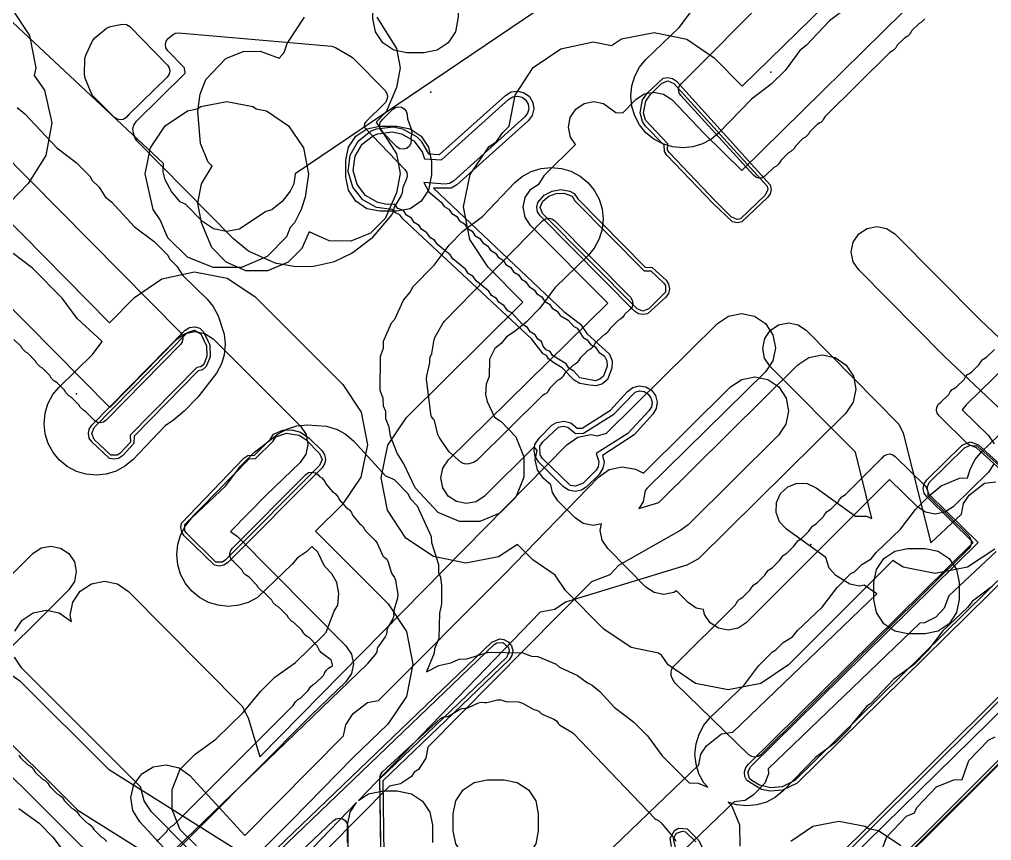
# Model space of a CAD drawing. Header units: metres. Extents: x -2677 to -840, y 169 to 1487.
# Drawn here: x -2362.6 to -2305.5, y 413.3 to 461.5 of the extents above; entities that cross this region are included whole.
import ezdxf

# ---------------------------------------------------------------- set-up
doc = ezdxf.new("R2010")
doc.units = ezdxf.units.M
for name, color, linetype in [('AI_GREENING_EXCLUSIONS', 1, 'Continuous'), ('AI_GREENING_LAWN', 82, 'Continuous'), ('AI_GREENING_REJECTED', 6, 'Continuous')]:
    doc.layers.add(name, color=color, linetype=linetype)

msp = doc.modelspace()

# ---------------------------------------------------------------- linework, layer by layer
at = {"layer": 'AI_GREENING_EXCLUSIONS'}
for points in [[(-2345.613, 381.466), (-2227.723, 498.653)], [(-2345.473, 381.324), (-2227.582, 498.511)], [(-2320.45, 469.978), (-2346.451, 452.408), (-2346.53, 451.823), (-2346.738, 451.384), (-2347.223, 450.777), (-2347.83, 450.287), (-2348.18, 450.184), (-2349.721, 449.163), (-2350.487, 449.016), (-2351.251, 449.174), (-2351.897, 449.613), (-2352.875, 450.606), (-2353.199, 450.768), (-2353.71, 451.359), (-2354.08, 452.046), (-2354.206, 452.513), (-2354.186, 453.009), (-2376.468, 473.857)], [(-2320.45, 469.978), (-2346.451, 452.408), (-2346.53, 451.823), (-2346.738, 451.384), (-2347.223, 450.777), (-2347.83, 450.287), (-2348.18, 450.184), (-2349.721, 449.163), (-2350.487, 449.016), (-2351.251, 449.174), (-2351.897, 449.613), (-2352.875, 450.606), (-2353.199, 450.768), (-2353.71, 451.359), (-2354.08, 452.046), (-2354.206, 452.513), (-2354.186, 453.009), (-2376.468, 473.857)], [(-2313.909, 412.135), (-2294.305, 431.369), (-2293.654, 432.173), (-2293.326, 432.331), (-2291.333, 434.285), (-2291.17, 434.608), (-2290.359, 435.24), (-2270.876, 454.35), (-2270.261, 455.093), (-2269.983, 455.227), (-2268.963, 456.227), (-2267.968, 457.24), (-2267.833, 457.521), (-2267.081, 458.143), (-2251.977, 473.522)], [(-2313.909, 412.135), (-2294.305, 431.369), (-2293.654, 432.173), (-2293.326, 432.331), (-2291.333, 434.285), (-2291.17, 434.608), (-2290.359, 435.24), (-2270.876, 454.35), (-2270.261, 455.093), (-2269.983, 455.227), (-2268.963, 456.227), (-2267.968, 457.24), (-2267.833, 457.521), (-2267.081, 458.143), (-2251.977, 473.522)], [(-2255.872, 467.06), (-2279.541, 443.846), (-2274.304, 438.977), (-2274.143, 438.618), (-2274.293, 438.254), (-2275.226, 437.335), (-2275.386, 437.229), (-2275.762, 437.227), (-2280.946, 442.153), (-2286.442, 436.597), (-2343.708, 379.553), (-2345.954, 377.237), (-2346.684, 375.998), (-2346.913, 375.375), (-2347.017, 374.538), (-2346.981, 373.447), (-2277.101, 302.967), (-2276.8, 302.833), (-2266.928, 293.094), (-2265.708, 294.089), (-2265.549, 294.177), (-2265.191, 294.16), (-2262.147, 291.2)], [(-2255.872, 466.78), (-2279.253, 443.846), (-2274.168, 439.124), (-2274.004, 438.895), (-2273.943, 438.621), (-2273.996, 438.345), (-2274.152, 438.111), (-2275.309, 437.045), (-2275.572, 436.992), (-2275.836, 437.041), (-2280.942, 441.872), (-2286.301, 436.455), (-2343.566, 379.412), (-2345.793, 377.115), (-2346.502, 375.912), (-2346.717, 375.328), (-2346.817, 374.527), (-2346.785, 373.534), (-2276.997, 303.146), (-2276.66, 302.975), (-2266.916, 293.363), (-2265.611, 294.367), (-2265.111, 294.343), (-2262.147, 291.482)], [(-2305.353, 430.359), (-2306.964, 429.298), (-2308.857, 428.926), (-2310.75, 429.298), (-2311.352, 429.695), (-2317.481, 423.567), (-2319.103, 422.483), (-2321.017, 422.103), (-2322.93, 422.484), (-2324.552, 423.568), (-2324.936, 424.142), (-2325.11, 424.26), (-2326.713, 424.584), (-2328.332, 425.673), (-2330.578, 427.934), (-2331.181, 428.843), (-2332.497, 429.728), (-2333.4, 430.638), (-2334.504, 429.908), (-2336.419, 429.536), (-2338.331, 429.926), (-2339.948, 431.017), (-2341.024, 432.644), (-2341.396, 434.559), (-2341.006, 436.471), (-2341.006, 436.471), (-2339.915, 438.088), (-2333.077, 444.86), (-2335.117, 446.915), (-2336.193, 448.542), (-2336.565, 450.457), (-2336.175, 452.369), (-2335.084, 453.986), (-2334.619, 454.293), (-2334.255, 454.831), (-2333.883, 455.201), (-2333.536, 457.023), (-2332.465, 458.654), (-2330.852, 459.752), (-2328.942, 460.148), (-2327.876, 459.945), (-2327.279, 460.339), (-2325.364, 460.708), (-2323.453, 460.315), (-2321.837, 459.222), (-2320.193, 457.558), (-2313.719, 463.901)], [(-2305.399, 435.384), (-2305.731, 434.894), (-2307.805, 432.856), (-2308.289, 432.537), (-2308.857, 432.426), (-2309.425, 432.538), (-2309.908, 432.856), (-2311.538, 434.458), (-2319.955, 426.042), (-2320.442, 425.717), (-2321.016, 425.603), (-2321.59, 425.717), (-2322.077, 426.042), (-2322.402, 426.529), (-2322.459, 426.817), (-2322.892, 426.905), (-2323.378, 427.232), (-2324.056, 427.915), (-2324.215, 427.809), (-2324.79, 427.697), (-2325.363, 427.813), (-2325.849, 428.14), (-2328.095, 430.401), (-2328.419, 430.889), (-2328.531, 431.463), (-2328.453, 431.85), (-2328.955, 431.752), (-2329.528, 431.868), (-2330.014, 432.195), (-2331.019, 433.207), (-2331.343, 433.695), (-2331.343, 433.695), (-2331.432, 434.149), (-2331.884, 434.536), (-2332.225, 435.024), (-2332.35, 435.606), (-2332.245, 436.157), (-2332.414, 436.369), (-2335.34, 433.47), (-2335.828, 433.148), (-2336.403, 433.036), (-2336.977, 433.153), (-2337.462, 433.48), (-2337.784, 433.968), (-2337.896, 434.543), (-2337.779, 435.117), (-2337.452, 435.602), (-2328.097, 444.802), (-2332.63, 449.378), (-2332.953, 449.866), (-2333.065, 450.441), (-2332.948, 451.014), (-2332.62, 451.499), (-2332.127, 451.823), (-2331.792, 452.345), (-2329.988, 454.132), (-2330.282, 454.563), (-2330.401, 455.136), (-2330.291, 455.711), (-2329.97, 456.2), (-2329.486, 456.529), (-2328.913, 456.648), (-2328.338, 456.539), (-2327.625, 455.998), (-2327.213, 455.986), (-2326.448, 456.775), (-2325.96, 457.097), (-2325.385, 457.208), (-2324.812, 457.09), (-2324.327, 456.762), (-2322.436, 454.779), (-2320.216, 452.608), (-2309.548, 463.106)], [(-2363.137, 462.16), (-2362.059, 460.534), (-2361.686, 458.619), (-2361.776, 458.175), (-2361.173, 457.312), (-2360.753, 455.407), (-2361.094, 453.486), (-2362.144, 451.842), (-2363.763, 450.158), (-2357.367, 443.65), (-2355.896, 445.147), (-2354.283, 446.244), (-2352.373, 446.641), (-2350.456, 446.276), (-2348.825, 445.206), (-2343.645, 440.039), (-2342.572, 438.409), (-2342.205, 436.493), (-2342.598, 434.583), (-2343.693, 432.968), (-2345.259, 431.423), (-2340.986, 427.154), (-2339.909, 425.529), (-2339.535, 423.616), (-2339.921, 421.706), (-2341.008, 420.088), (-2343.07, 418.106), (-2346.648, 414.45), (-2352.542, 408.585)], [(-2313.894, 462.267), (-2315.064, 461.392), (-2316.437, 459.945), (-2316.801, 459.653), (-2317.677, 458.478), (-2318.488, 457.668), (-2319.658, 456.793), (-2321.561, 454.815), (-2322.006, 454.447), (-2322.534, 454.165), (-2323.089, 453.994), (-2323.692, 453.932), (-2324.292, 453.991), (-2324.864, 454.165), (-2325.391, 454.447), (-2325.846, 454.82), (-2326.223, 455.279), (-2326.507, 455.811), (-2326.676, 456.362), (-2326.738, 456.971), (-2326.676, 457.581), (-2326.504, 458.139), (-2326.504, 458.139), (-2326.223, 458.664), (-2325.855, 459.113), (-2323.888, 461.005), (-2323.006, 462.186)], [(-2341.658, 461.609), (-2340.508, 459.772), (-2340.28, 458.624), (-2340.508, 457.476), (-2341.114, 456.039), (-2341.694, 455.439), (-2340.508, 453.577), (-2340.28, 452.429), (-2340.508, 451.281), (-2341.157, 449.78), (-2342.031, 448.927), (-2343.192, 448.458), (-2344.458, 448.474), (-2345.629, 448.995), (-2346.052, 448.023), (-2346.862, 447.213), (-2348.087, 446.701), (-2349.353, 446.717), (-2350.5, 447.213), (-2351.353, 448.087), (-2351.947, 449.524), (-2352.175, 450.672), (-2351.947, 451.82), (-2351.337, 452.847), (-2351.564, 453.096), (-2352.017, 454.18), (-2352.162, 456.08), (-2352.032, 457.078), (-2351.693, 457.953), (-2351.693, 457.953), (-2350.533, 459.175), (-2349.503, 459.582), (-2348.509, 459.609), (-2347.394, 459.195), (-2347.099, 459.532), (-2346.919, 460.06), (-2345.9, 461.609)], [(-2362.79, 456.294), (-2362.337, 455.918), (-2360.446, 453.927), (-2359.307, 453.06), (-2358.496, 452.249), (-2358.388, 452.039), (-2357.964, 451.615), (-2357.62, 451.059), (-2357.248, 450.755), (-2355.883, 449.298), (-2354.744, 448.43), (-2353.933, 447.62), (-2353.825, 447.41), (-2353.401, 446.986), (-2353.057, 446.429), (-2351.625, 445.051), (-2351.265, 444.61), (-2350.972, 444.056), (-2350.621, 442.993), (-2350.559, 442.407), (-2350.621, 441.774), (-2350.783, 441.238), (-2351.074, 440.691), (-2352.161, 439.282), (-2352.972, 438.471), (-2353.597, 437.93), (-2354.097, 437.613), (-2355.989, 435.618), (-2356.45, 435.233), (-2356.974, 434.949), (-2357.547, 434.771), (-2358.129, 434.709), (-2358.75, 434.768), (-2359.292, 434.929), (-2359.849, 435.224), (-2360.288, 435.582), (-2360.672, 436.043), (-2360.954, 436.563), (-2361.133, 437.139), (-2361.195, 437.727), (-2361.137, 438.342), (-2360.973, 438.888), (-2360.68, 439.441), (-2360.331, 439.866), (-2358.365, 441.796), (-2357.791, 442.559), (-2359.262, 443.912), (-2360.137, 445.103), (-2361.882, 446.87), (-2363.014, 447.731)], [(-2292.396, 453.132), (-2307.049, 438.832), (-2307.27, 438.546), (-2305.731, 437.034), (-2305.399, 436.544)], [(-2368.719, 450.171), (-2357.348, 438.679), (-2353.4, 442.693), (-2352.916, 443.022), (-2352.343, 443.141), (-2351.768, 443.032), (-2351.279, 442.71), (-2346.137, 437.581), (-2345.815, 437.092), (-2345.704, 436.517), (-2345.823, 435.944), (-2346.151, 435.46), (-2348.164, 433.541), (-2350.258, 431.394), (-2349.851, 431.12), (-2343.47, 424.689), (-2343.147, 424.201), (-2343.035, 423.627), (-2343.151, 423.054), (-2343.477, 422.569), (-2345.539, 420.587), (-2355.011, 411.066)], [(-2302.991, 436.646), (-2308.325, 441.695), (-2313.354, 446.758), (-2313.678, 447.246), (-2313.79, 447.82), (-2313.674, 448.394), (-2313.348, 448.879), (-2312.86, 449.203), (-2312.285, 449.315), (-2311.712, 449.199), (-2311.226, 448.872), (-2306.213, 443.826), (-2300.929, 438.824)], [(-2362.929, 425.546), (-2362.493, 426.193), (-2361.842, 426.625), (-2361.842, 426.625), (-2361.076, 426.774), (-2360.312, 426.619), (-2359.59, 426.107), (-2359.663, 426.484), (-2359.508, 427.249), (-2359.072, 427.896), (-2358.422, 428.327), (-2357.656, 428.477), (-2356.891, 428.321), (-2356.244, 427.885), (-2349.575, 421.15), (-2349.21, 420.46), (-2348.527, 418.165), (-2330.496, 436.492), (-2329.85, 436.931), (-2329.086, 437.089), (-2328.686, 437.013), (-2328.159, 437.175), (-2321.65, 443.623), (-2321, 444.053), (-2320.233, 444.202), (-2319.469, 444.046), (-2318.822, 443.61), (-2318.392, 442.959), (-2318.243, 442.193), (-2318.399, 441.428), (-2318.835, 440.781), (-2325.802, 433.925), (-2325.893, 433.802), (-2326.011, 433.151), (-2326.272, 432.744), (-2325.084, 433.104), (-2316.923, 441.189), (-2316.272, 441.62), (-2315.506, 441.769), (-2314.741, 441.613), (-2314.095, 441.176), (-2313.664, 440.525), (-2313.515, 439.759), (-2313.671, 438.995), (-2314.108, 438.348), (-2322.761, 429.788), (-2323.449, 429.42), (-2330.58, 427.259), (-2331.196, 426.827), (-2332.07, 426.654), (-2342.737, 415.602), (-2342.148, 415.995), (-2341.26, 416.178), (-2340.468, 416.178), (-2339.617, 415.995), (-2338.969, 415.561), (-2338.535, 414.913), (-2338.383, 414.147), (-2338.383, 413.147)], [(-2331.754, 409.048), (-2322.742, 417.702), (-2322.626, 418.327), (-2322.291, 418.807), (-2321.406, 419.521), (-2320.742, 419.623), (-2312.297, 427.733), (-2313.024, 428.255), (-2313.307, 428.194), (-2313.882, 428.301), (-2314.689, 428.825), (-2315.089, 429.252), (-2315.292, 429.881), (-2317.596, 431.534), (-2317.996, 431.961), (-2318.202, 432.509), (-2318.182, 433.094), (-2317.941, 433.627), (-2317.513, 434.027), (-2316.965, 434.233), (-2316.38, 434.213), (-2315.847, 433.971), (-2313.531, 432.31), (-2312.896, 432.309), (-2312.573, 432.163), (-2313.55, 436.054), (-2318.554, 441.091), (-2318.878, 441.579), (-2318.99, 442.153), (-2318.874, 442.727), (-2318.547, 443.212), (-2318.059, 443.536), (-2317.485, 443.648), (-2316.911, 443.532), (-2316.426, 443.205), (-2310.991, 437.713), (-2310.741, 437.184), (-2309.123, 430.74), (-2307.323, 432.428), (-2307.2, 433.051), (-2306.859, 433.528), (-2305.966, 434.232), (-2305.301, 434.326)], [(-2291.963, 441.233), (-2316.959, 416.628), (-2317.822, 416.212), (-2318.557, 416.156), (-2319.059, 416.257), (-2319.928, 416.782), (-2320.047, 417.02), (-2320.069, 417.285), (-2319.991, 417.54), (-2319.823, 417.746), (-2306.628, 430.75), (-2306.628, 430.75), (-2309.348, 433.427), (-2309.502, 433.656), (-2309.557, 433.926), (-2309.502, 434.197), (-2309.347, 434.425), (-2307.273, 436.463), (-2306.796, 436.664), (-2306.311, 436.482), (-2303.514, 433.937)], [(-2292.104, 441.374), (-2317.096, 416.774), (-2317.847, 416.41), (-2318.517, 416.352), (-2319.173, 416.512), (-2319.627, 416.778), (-2319.769, 416.904), (-2319.87, 417.264), (-2319.694, 417.593), (-2306.343, 430.75), (-2309.207, 433.569), (-2309.207, 433.569), (-2309.357, 433.926), (-2309.207, 434.282), (-2307.133, 436.32), (-2306.792, 436.464), (-2306.446, 436.334), (-2303.508, 433.662)], [(-2350.866, 409.239), (-2355.583, 414.35), (-2355.99, 415.015), (-2356.111, 415.786), (-2355.928, 416.545), (-2355.928, 416.545), (-2355.469, 417.176), (-2354.803, 417.583), (-2354.032, 417.704), (-2353.273, 417.521), (-2352.642, 417.062), (-2349.407, 413.554), (-2343.609, 419.409), (-2343.484, 420.052), (-2343.054, 420.703), (-2342.199, 421.35), (-2341.556, 421.482), (-2334.133, 428.908), (-2328.643, 434.596), (-2328.002, 435.041), (-2327.239, 435.207), (-2326.471, 435.068), (-2326, 434.826), (-2320.875, 439.903), (-2320.224, 440.334), (-2319.458, 440.482), (-2318.694, 440.327), (-2318.047, 439.89), (-2317.616, 439.239), (-2317.468, 438.473), (-2317.624, 437.708), (-2318.06, 437.062), (-2323.377, 431.795), (-2323.803, 431.473), (-2327.467, 429.41), (-2327.974, 428.855), (-2329.041, 428.435), (-2338.653, 418.73), (-2338.777, 418.083), (-2339.206, 417.431), (-2339.459, 417.259), (-2339.616, 417.019), (-2340.261, 416.58), (-2340.917, 416.443), (-2348.102, 409.19)], [(-2352.256, 412.944), (-2353.2, 413.887), (-2353.673, 415.068), (-2353.673, 416.255), (-2353.2, 417.436), (-2352.336, 418.326), (-2351.119, 419.2), (-2349.499, 420.762), (-2348.466, 422.027), (-2347.656, 422.837), (-2346.439, 423.711), (-2344.806, 425.292), (-2344.642, 425.495), (-2344.169, 426.722), (-2343.944, 427.08), (-2343.884, 427.767), (-2343.999, 428.406), (-2344.3, 428.915), (-2344.721, 429.362), (-2345.124, 430.179), (-2345.467, 430.511), (-2345.781, 430.197), (-2346.325, 429.849), (-2346.622, 429.484), (-2348.663, 427.527), (-2349.216, 427.231), (-2349.759, 427.066), (-2350.376, 427.004), (-2350.977, 427.066), (-2351.541, 427.239), (-2352.074, 427.527), (-2352.525, 427.901), (-2352.893, 428.351), (-2353.182, 428.895), (-2353.346, 429.434), (-2353.408, 430.056), (-2353.346, 430.653), (-2353.169, 431.223), (-2352.893, 431.736), (-2352.515, 432.194), (-2350.535, 434.085), (-2349.661, 435.243), (-2348.85, 436.053), (-2347.46, 437.137), (-2346.902, 437.435), (-2346.348, 437.602), (-2345.744, 437.661), (-2344.617, 437.595), (-2343.984, 437.391), (-2343.521, 437.133), (-2343.028, 436.716), (-2341.153, 434.677), (-2340.638, 434.448), (-2339.827, 433.637), (-2339.689, 433.34), (-2339.285, 432.91), (-2338.457, 431.102), (-2338.444, 430.754), (-2338.041, 429.465), (-2338.038, 428.992), (-2337.925, 428.724), (-2337.866, 428.233), (-2337.853, 427.157), (-2337.972, 426.601), (-2338.023, 425.117), (-2338.261, 424.512), (-2338.281, 424.257), (-2338.739, 423.165), (-2338.013, 423.526), (-2337.313, 423.692), (-2336.82, 423.905), (-2336.361, 423.922), (-2335.094, 424.308), (-2333.089, 424.272), (-2332.573, 424.078), (-2332.204, 424.064), (-2331.121, 423.611), (-2330.929, 423.436), (-2329.871, 422.951), (-2329.291, 422.507), (-2329.005, 422.384), (-2328.561, 422.012), (-2327.711, 421.082), (-2326.574, 420.22), (-2325.763, 419.409), (-2324.888, 418.22), (-2323.317, 416.635), (-2322.786, 416.621), (-2322.217, 416.383), (-2322.453, 416.633), (-2322.741, 417.173), (-2322.909, 417.732), (-2322.968, 418.334), (-2322.906, 418.935), (-2322.731, 419.502), (-2322.453, 420.019), (-2322.079, 420.473), (-2320.104, 422.364), (-2319.226, 423.531), (-2318.416, 424.341), (-2318.215, 424.445), (-2317.784, 424.876), (-2317.236, 425.217), (-2316.94, 425.588), (-2315.497, 426.949), (-2314.619, 428.116), (-2313.809, 428.926), (-2313.608, 429.03), (-2313.177, 429.462), (-2312.629, 429.803), (-2312.333, 430.173), (-2310.89, 431.535), (-2310.012, 432.701), (-2309.202, 433.512), (-2308.515, 434.084), (-2307.431, 434.538), (-2306.963, 434.551), (-2306.794, 435.103), (-2306.506, 435.636), (-2306.143, 436.076), (-2304.172, 437.966)], [(-2366.986, 425.012), (-2361.865, 430.109), (-2361.377, 430.433), (-2360.803, 430.545), (-2360.229, 430.43), (-2359.743, 430.103), (-2359.419, 429.616), (-2359.307, 429.042), (-2359.422, 428.468), (-2359.748, 427.982), (-2365.087, 422.669)], [(-2305.281, 430.23), (-2308.066, 427.617), (-2308.326, 426.898), (-2308.821, 426.36), (-2309.496, 426.043), (-2309.76, 426.01), (-2318.663, 417.461), (-2318.655, 417.172), (-2318.865, 416.626), (-2319.527, 415.928), (-2320.02, 415.613), (-2320.675, 415.528), (-2329.071, 407.466)], [(-2305.494, 428.183), (-2306.673, 427.307), (-2306.967, 426.943), (-2308.419, 425.569), (-2309.29, 424.408), (-2310.101, 423.598), (-2311.28, 422.722), (-2312.659, 421.278), (-2312.875, 421.134), (-2313.779, 420.057), (-2313.897, 419.823), (-2314.708, 419.012), (-2315.887, 418.136), (-2317.797, 416.163), (-2318.236, 415.802), (-2318.772, 415.515), (-2319.335, 415.345), (-2319.931, 415.286), (-2320.522, 415.345), (-2321.021, 415.505), (-2320.799, 415.264), (-2320.346, 414.181), (-2320.332, 412.925)], [(-2356.776, 403.927), (-2334.895, 424.907), (-2334.441, 425.101), (-2334.192, 425.066), (-2333.936, 424.918), (-2333.75, 424.688), (-2333.676, 424.403), (-2333.725, 424.112), (-2333.891, 423.867), (-2341.302, 416.766), (-2341.029, 396.687)], [(-2356.638, 403.783), (-2334.757, 424.762), (-2334.607, 424.861), (-2334.255, 424.876), (-2333.929, 424.598), (-2333.875, 424.394), (-2334.029, 424.012), (-2341.504, 416.855), (-2341.174, 396.259)], [(-2352.797, 412.832), (-2354.892, 414.942), (-2355.323, 415.593), (-2355.542, 416.411), (-2362.504, 423.365), (-2362.935, 424.016)], [(-2351.698, 410.297), (-2359.155, 414.984), (-2364.738, 420.517), (-2365.063, 421.004), (-2365.177, 421.578), (-2365.063, 422.152), (-2364.737, 422.638), (-2364.251, 422.963), (-2363.677, 423.077), (-2363.103, 422.963), (-2362.616, 422.638), (-2357.415, 417.434), (-2350.102, 412.836)], [(-2312.042, 412.595), (-2311.703, 413.47), (-2310.542, 414.692), (-2310.082, 414.885), (-2309.947, 415.193), (-2308.786, 416.415), (-2307.757, 416.822), (-2307.267, 416.835), (-2306.876, 417.951), (-2305.716, 419.173), (-2305.343, 419.333)], [(-2357.121, 411.06), (-2364.528, 418.401)], [(-2362.679, 415.14), (-2361.49, 414.264), (-2360.679, 413.454), (-2359.817, 412.317)], [(-2343.383, 413.147), (-2343.383, 414.147), (-2343.231, 414.913), (-2342.845, 415.489), (-2346.97, 411.216)], [(-2317.342, 413.223), (-2316.044, 414.09), (-2314.513, 414.394), (-2312.982, 414.09), (-2312.783, 413.957), (-2312.783, 413.957), (-2312.18, 413.837), (-2310.883, 412.97)], [(-2324.342, 412.897), (-2324.42, 413.396), (-2324.173, 413.846), (-2323.945, 413.973), (-2323.433, 413.944), (-2322.747, 413.263), (-2322.421, 412.584)], [(-2324.12, 412.836), (-2324.221, 413.371), (-2324.045, 413.693), (-2323.697, 413.808), (-2323.516, 413.763), (-2322.923, 413.168)]]:
    msp.add_lwpolyline(points, dxfattribs=at)
for points in [[(-2336.875, 461.616), (-2337.04, 460.752), (-2337.473, 460.104), (-2338.122, 459.67), (-2338.887, 459.518), (-2339.887, 459.518), (-2340.653, 459.67), (-2341.301, 460.104), (-2341.735, 460.752), (-2341.887, 461.518), (-2341.887, 462.518), (-2341.735, 463.283), (-2341.301, 463.932), (-2340.653, 464.366), (-2339.887, 464.518), (-2338.887, 464.518), (-2338.122, 464.366), (-2337.473, 463.932), (-2337.04, 463.283), (-2336.875, 462.407), (-2336.875, 461.616)], [(-2318.706, 451.007), (-2320.226, 449.576), (-2320.494, 449.524), (-2320.762, 449.579), (-2321.923, 450.676), (-2324.615, 453.497), (-2324.761, 453.724), (-2324.786, 454.096), (-2325.892, 455.216), (-2326.057, 455.482), (-2326.185, 455.98), (-2326.051, 456.74), (-2325.761, 457.165), (-2324.833, 458.02), (-2324.557, 458.07), (-2324.283, 458.008), (-2324.056, 457.843), (-2318.543, 451.75), (-2318.498, 451.488), (-2318.555, 451.227), (-2318.706, 451.007)], [(-2320.846, 449.872), (-2321.788, 450.823), (-2324.471, 453.635), (-2324.574, 453.797), (-2324.571, 454.164), (-2325.867, 455.547), (-2325.985, 455.979), (-2325.863, 456.674), (-2325.605, 457.04), (-2324.925, 457.724), (-2324.561, 457.87), (-2324.203, 457.708), (-2318.73, 451.68), (-2318.698, 451.493), (-2318.846, 451.149), (-2320.302, 449.761), (-2320.493, 449.724), (-2320.846, 449.872)], [(-2327.851, 440.995), (-2328.114, 440.331), (-2328.41, 440.077), (-2328.78, 439.955), (-2329.169, 439.985), (-2329.729, 440.099), (-2330.061, 440.281), (-2330.762, 441.005), (-2331.267, 441.302), (-2331.574, 441.543), (-2331.685, 441.739), (-2331.887, 441.836), (-2332.579, 442.716), (-2340.129, 449.757), (-2340.31, 450.001), (-2340.594, 450.129), (-2340.762, 450.308), (-2341.666, 450.422), (-2342.488, 450.883), (-2343.069, 451.614), (-2343.334, 452.54), (-2343.22, 453.5), (-2342.758, 454.322), (-2342.027, 454.903), (-2341.666, 455.054), (-2340.706, 455.168), (-2340.141, 455.054), (-2339.319, 454.592), (-2339.049, 454.322), (-2338.62, 453.578), (-2337.967, 453.532), (-2334.098, 457.01), (-2333.763, 457.21), (-2333.377, 457.266), (-2332.999, 457.169), (-2332.686, 456.936), (-2332.487, 456.6), (-2332.431, 456.214), (-2332.528, 455.836), (-2332.761, 455.523), (-2336.959, 451.749), (-2337.298, 451.555), (-2338.337, 451.553), (-2330.675, 444.313), (-2329.701, 443.583), (-2329.312, 443.03), (-2327.988, 441.813), (-2327.834, 441.418), (-2327.851, 440.995)], [(-2331.35, 444.507), (-2331.06, 444.331), (-2330.895, 444.079), (-2330.421, 443.815), (-2330.092, 443.443), (-2329.881, 443.342), (-2329.532, 442.796), (-2329.292, 442.665), (-2329.078, 442.368), (-2328.838, 442.238), (-2328.624, 441.94), (-2328.275, 441.699), (-2328.139, 441.414), (-2328.134, 441.104), (-2328.35, 440.516), (-2328.557, 440.338), (-2328.816, 440.253), (-2329.739, 440.427), (-2330.087, 440.811), (-2330.378, 440.988), (-2330.541, 441.239), (-2331.346, 441.738), (-2331.474, 441.965), (-2331.708, 442.077), (-2331.891, 442.279), (-2331.981, 442.552), (-2332.195, 442.699), (-2332.358, 442.95), (-2332.648, 443.125), (-2332.812, 443.377), (-2333.103, 443.553), (-2333.721, 444.233), (-2333.961, 444.364), (-2334.175, 444.661), (-2334.499, 444.872), (-2334.63, 445.088), (-2334.92, 445.264), (-2335.084, 445.516), (-2335.828, 446.12), (-2335.993, 446.372), (-2336.283, 446.547), (-2336.447, 446.799), (-2337.193, 447.404), (-2337.356, 447.655), (-2338.1, 448.258), (-2338.264, 448.51), (-2338.505, 448.641), (-2338.719, 448.938), (-2339.042, 449.149), (-2339.173, 449.366), (-2339.464, 449.543), (-2339.627, 449.794), (-2339.917, 449.969), (-2340.095, 450.258), (-2340.42, 450.373), (-2340.628, 450.629), (-2341.042, 450.602), (-2341.607, 450.716), (-2342.32, 451.132), (-2342.82, 451.782), (-2343.04, 452.599), (-2342.926, 453.441), (-2342.509, 454.154), (-2341.859, 454.654), (-2341.607, 454.76), (-2340.765, 454.874), (-2340.201, 454.76), (-2339.487, 454.344), (-2338.987, 453.694), (-2338.852, 453.294), (-2337.861, 453.223), (-2333.898, 456.787), (-2333.663, 456.927), (-2333.393, 456.966), (-2333.128, 456.899), (-2332.909, 456.735), (-2332.77, 456.5), (-2332.731, 456.23), (-2332.798, 455.965), (-2332.962, 455.746), (-2337.156, 451.975), (-2337.393, 451.84), (-2337.651, 451.805), (-2338.887, 451.893), (-2338.595, 451.342), (-2337.874, 450.747), (-2337.71, 450.495), (-2337.42, 450.32), (-2337.256, 450.068), (-2336.966, 449.892), (-2336.802, 449.64), (-2336.512, 449.464), (-2336.347, 449.212), (-2336.057, 449.036), (-2335.893, 448.784), (-2335.603, 448.609), (-2335.439, 448.357), (-2335.149, 448.181), (-2334.984, 447.929), (-2334.694, 447.753), (-2334.53, 447.501), (-2334.24, 447.326), (-2334.076, 447.073), (-2333.785, 446.898), (-2333.621, 446.646), (-2333.331, 446.47), (-2333.167, 446.218), (-2332.927, 446.087), (-2332.713, 445.79), (-2332.389, 445.579), (-2332.258, 445.362), (-2331.967, 445.185), (-2331.804, 444.935), (-2331.512, 444.758), (-2331.35, 444.507)], [(-2348.937, 456.351), (-2348.738, 456.218), (-2348.135, 456.098), (-2346.838, 455.231), (-2345.971, 453.933), (-2345.666, 452.402), (-2345.873, 451.032), (-2346.1, 450.307), (-2346.492, 449.517), (-2346.744, 449.246), (-2346.971, 448.702), (-2348.095, 447.558), (-2349.603, 446.911), (-2351.264, 446.896), (-2352.786, 447.516), (-2353.93, 448.639), (-2354.392, 449.704), (-2354.795, 450.307), (-2355.256, 452.402), (-2354.952, 453.933), (-2354.085, 455.231), (-2352.787, 456.098), (-2352.204, 456.214), (-2351.999, 456.351), (-2350.468, 456.655), (-2348.937, 456.351)], [(-2339.707, 450.358), (-2340.473, 450.205), (-2341.473, 450.205), (-2342.238, 450.358), (-2342.887, 450.791), (-2343.321, 451.44), (-2343.473, 452.205), (-2343.473, 453.205), (-2343.321, 453.971), (-2342.887, 454.62), (-2342.238, 455.053), (-2341.473, 455.205), (-2340.473, 455.205), (-2339.707, 455.053), (-2339.059, 454.62), (-2338.625, 453.971), (-2338.443, 453.134), (-2338.443, 452.342), (-2338.625, 451.44), (-2339.059, 450.791), (-2339.707, 450.358)], [(-2341.466, 439.684), (-2341.447, 441.691), (-2341.269, 442.167), (-2341.255, 442.578), (-2340.802, 443.661), (-2340.605, 443.876), (-2340.094, 444.992), (-2339.67, 445.482), (-2339.55, 445.761), (-2338.288, 447.033), (-2337.412, 448.219), (-2336.602, 449.029), (-2335.457, 449.895), (-2333.553, 451.887), (-2333.112, 452.256), (-2332.583, 452.542), (-2332, 452.721), (-2331.426, 452.78), (-2330.813, 452.721), (-2330.253, 452.553), (-2329.714, 452.265), (-2329.268, 451.902), (-2328.891, 451.446), (-2328.602, 450.914), (-2328.429, 450.35), (-2328.367, 449.755), (-2328.426, 449.147), (-2328.595, 448.586), (-2328.882, 448.048), (-2329.24, 447.609), (-2331.202, 445.703), (-2332.084, 444.511), (-2332.894, 443.701), (-2333.521, 443.161), (-2334.039, 442.835), (-2334.347, 442.45), (-2334.719, 442.149), (-2335.038, 441.518), (-2335.066, 440.504), (-2335.235, 440.049), (-2335.269, 439.448), (-2335.17, 439.027), (-2334.735, 438.115), (-2334.352, 437.851), (-2333.488, 436.962), (-2333.016, 435.781), (-2333.016, 434.594), (-2333.488, 433.413), (-2334.432, 432.469), (-2335.613, 431.997), (-2336.8, 431.997), (-2338.06, 432.523), (-2339.41, 433.96), (-2340.067, 435.381), (-2340.453, 435.999), (-2340.846, 436.991), (-2340.928, 437.521), (-2341.134, 438.021), (-2341.134, 438.451), (-2341.26, 438.759), (-2341.292, 439.231), (-2341.466, 439.684)], [(-2331.364, 451.395), (-2330.85, 451.475), (-2330.327, 451.378), (-2330.067, 451.246), (-2329.859, 450.933), (-2325.892, 446.928), (-2325.488, 446.9), (-2324.671, 446.151), (-2324.52, 445.921), (-2324.469, 445.651), (-2324.525, 445.382), (-2324.682, 445.156), (-2325.76, 444.185), (-2326.026, 444.135), (-2326.292, 444.191), (-2326.516, 444.343), (-2332.062, 449.941), (-2332.215, 450.173), (-2332.265, 450.446), (-2332.205, 450.718), (-2331.827, 451.148), (-2331.364, 451.395)], [(-2330.192, 451.091), (-2330.032, 450.824), (-2325.958, 446.711), (-2325.565, 446.715), (-2324.813, 446.01), (-2324.705, 445.846), (-2324.709, 445.461), (-2325.671, 444.476), (-2326.024, 444.335), (-2326.374, 444.483), (-2331.92, 450.082), (-2332.065, 450.443), (-2331.907, 450.798), (-2331.549, 451.095), (-2331.123, 451.252), (-2330.666, 451.261), (-2330.192, 451.091)], [(-2357.098, 435.639), (-2357.365, 435.693), (-2358.398, 436.658), (-2358.548, 436.884), (-2358.601, 437.15), (-2358.55, 437.416), (-2358.4, 437.642), (-2352.911, 443.222), (-2352.654, 443.388), (-2352.35, 443.428), (-2352.058, 443.335), (-2351.834, 443.125), (-2351.465, 442.37), (-2351.452, 441.651), (-2351.672, 441.082), (-2351.897, 440.901), (-2352.141, 440.836), (-2355.915, 436.998), (-2355.937, 436.577), (-2356.602, 435.842), (-2356.829, 435.691), (-2357.098, 435.639)], [(-2357.288, 435.877), (-2358.256, 436.799), (-2358.401, 437.15), (-2358.258, 437.502), (-2352.769, 443.081), (-2352.368, 443.229), (-2351.999, 443.013), (-2351.656, 442.309), (-2351.644, 441.705), (-2351.827, 441.208), (-2351.987, 441.079), (-2352.228, 441.033), (-2356.136, 437.058), (-2356.122, 436.654), (-2356.743, 435.984), (-2356.905, 435.876), (-2357.288, 435.877)], [(-2332.131, 435.471), (-2332.347, 435.796), (-2332.422, 436.179), (-2332.368, 436.501), (-2332.127, 436.888), (-2331.371, 437.638), (-2331.095, 437.808), (-2330.645, 437.881), (-2330.269, 437.778), (-2329.894, 437.475), (-2329.594, 437.477), (-2327.93, 438.522), (-2326.931, 439.625), (-2326.617, 439.857), (-2326.239, 439.952), (-2325.853, 439.895), (-2325.518, 439.694), (-2325.286, 439.381), (-2325.191, 439.003), (-2325.248, 438.617), (-2325.449, 438.282), (-2326.541, 437.077), (-2328.397, 435.867), (-2328.304, 435.456), (-2328.373, 435.118), (-2328.599, 434.75), (-2329.36, 434), (-2329.633, 433.832), (-2330.015, 433.757), (-2330.398, 433.834), (-2330.721, 434.052), (-2332.131, 435.471)], [(-2332.07, 435.91), (-2332.084, 436.404), (-2331.915, 436.675), (-2330.981, 437.53), (-2330.713, 437.583), (-2330.445, 437.529), (-2329.991, 437.148), (-2329.522, 437.168), (-2327.736, 438.29), (-2326.489, 439.586), (-2326.224, 439.653), (-2325.954, 439.612), (-2325.72, 439.472), (-2325.557, 439.253), (-2325.49, 438.988), (-2325.531, 438.718), (-2325.671, 438.483), (-2326.909, 437.155), (-2328.777, 435.982), (-2328.607, 435.511), (-2328.658, 435.19), (-2328.778, 435.004), (-2329.555, 434.227), (-2330.014, 434.057), (-2330.282, 434.111), (-2331.919, 435.683), (-2332.07, 435.91)], [(-2344.873, 436.131), (-2344.722, 435.904), (-2344.67, 435.637), (-2344.723, 435.371), (-2344.873, 435.144), (-2350.42, 429.569), (-2350.648, 429.417), (-2350.917, 429.363), (-2351.185, 429.417), (-2352.968, 431.137), (-2353.118, 431.363), (-2353.171, 431.628), (-2353.12, 431.894), (-2349.463, 435.705), (-2349.234, 435.86), (-2348.846, 435.892), (-2347.914, 436.811), (-2347.717, 437.121), (-2347.168, 437.349), (-2346.649, 437.374), (-2346.149, 437.241), (-2345.622, 436.886), (-2344.873, 436.131)], [(-2344.87, 435.638), (-2345.015, 435.285), (-2350.562, 429.71), (-2350.724, 429.601), (-2351.108, 429.602), (-2352.826, 431.278), (-2352.933, 431.439), (-2352.934, 431.818), (-2349.157, 435.676), (-2348.778, 435.678), (-2347.74, 436.702), (-2347.588, 436.969), (-2346.957, 437.179), (-2346.212, 437.051), (-2345.823, 436.796), (-2345.015, 435.99), (-2344.87, 435.638)], [(-2308.691, 425.552), (-2309.457, 425.4), (-2310.457, 425.4), (-2311.222, 425.552), (-2311.871, 425.986), (-2312.304, 426.635), (-2312.457, 427.4), (-2312.457, 428.4), (-2312.304, 429.166), (-2311.871, 429.814), (-2311.222, 430.248), (-2310.457, 430.4), (-2309.457, 430.4), (-2308.691, 430.248), (-2308.043, 429.814), (-2307.609, 429.166), (-2307.457, 428.4), (-2307.457, 427.4), (-2307.609, 426.635), (-2308.043, 425.986), (-2308.691, 425.552)], [(-2333.406, 411.968), (-2334.171, 411.816), (-2335.171, 411.816), (-2335.936, 411.968), (-2336.585, 412.401), (-2337.019, 413.05), (-2337.171, 413.816), (-2337.171, 414.816), (-2337.019, 415.581), (-2336.585, 416.23), (-2335.936, 416.663), (-2335.171, 416.816), (-2334.171, 416.816), (-2333.406, 416.663), (-2332.757, 416.23), (-2332.323, 415.581), (-2332.171, 414.816), (-2332.171, 413.816), (-2332.323, 413.05), (-2332.757, 412.401), (-2333.406, 411.968)]]:
    msp.add_lwpolyline(points, close=True, dxfattribs=at)
at = {"layer": 'AI_GREENING_LAWN'}
for points in [[(-2309.466, 461.506), (-2309.657, 461.317), (-2309.797, 461.239), (-2310.224, 460.817), (-2310.319, 460.661), (-2310.321, 460.662), (-2310.346, 460.612), (-2310.462, 460.497), (-2310.512, 460.473), (-2310.511, 460.471), (-2310.668, 460.377), (-2311.094, 459.954), (-2311.176, 459.81), (-2311.299, 459.666), (-2311.368, 459.63), (-2311.365, 459.625), (-2311.521, 459.532), (-2315.346, 455.743), (-2315.441, 455.587), (-2315.443, 455.588), (-2315.468, 455.538), (-2315.584, 455.423), (-2315.634, 455.399), (-2315.632, 455.397), (-2315.79, 455.304), (-2316.216, 454.88), (-2316.295, 454.741), (-2316.485, 454.552), (-2316.626, 454.473), (-2317.069, 454.034), (-2317.149, 453.895), (-2317.339, 453.706), (-2317.479, 453.628), (-2317.907, 453.206), (-2318.002, 453.05), (-2318.007, 453.053), (-2318.043, 452.985), (-2318.189, 452.863), (-2318.333, 452.782), (-2318.805, 452.317), (-2318.808, 452.319), (-2318.862, 452.259), (-2319.027, 452.176), (-2319.21, 452.158), (-2319.388, 452.208), (-2319.536, 452.319), (-2323.805, 456.999), (-2323.903, 457.16), (-2323.935, 457.347), (-2323.895, 457.531), (-2323.79, 457.688), (-2313.285, 468.236)], [(-2363.837, 453.832), (-2353.189, 443.088), (-2353.082, 442.927), (-2353.044, 442.738), (-2353.081, 442.548), (-2353.187, 442.386), (-2357.555, 437.933), (-2357.704, 437.828), (-2357.88, 437.784), (-2358.061, 437.806), (-2358.222, 437.891), (-2358.293, 437.971), (-2358.756, 438.436), (-2358.895, 438.516), (-2359.084, 438.706), (-2359.162, 438.846), (-2359.602, 439.289), (-2359.742, 439.369), (-2359.93, 439.559), (-2360.008, 439.699), (-2360.431, 440.126), (-2360.587, 440.221), (-2360.586, 440.223), (-2360.636, 440.248), (-2360.751, 440.364), (-2360.775, 440.414), (-2360.777, 440.412), (-2360.871, 440.569), (-2361.295, 440.995), (-2361.434, 441.074), (-2361.623, 441.265), (-2361.701, 441.405), (-2362.141, 441.848), (-2362.28, 441.927), (-2362.469, 442.118), (-2362.547, 442.258), (-2362.97, 442.685)], [(-2303.854, 434.155), (-2306.363, 436.393), (-2306.404, 436.417), (-2306.452, 436.422), (-2306.567, 436.413), (-2306.777, 436.442), (-2306.956, 436.555), (-2308.631, 438.201), (-2308.735, 438.351), (-2308.779, 438.528), (-2308.757, 438.709), (-2308.671, 438.87), (-2308.533, 438.989), (-2308.529, 438.992), (-2308.061, 439.452), (-2307.979, 439.595), (-2307.854, 439.739), (-2307.854, 439.739), (-2307.786, 439.774), (-2307.789, 439.779), (-2307.632, 439.872), (-2307.164, 440.332), (-2307.081, 440.475), (-2306.957, 440.619), (-2306.889, 440.654), (-2306.892, 440.659), (-2306.734, 440.752), (-2306.267, 441.212), (-2306.184, 441.355), (-2306.06, 441.499), (-2305.991, 441.534), (-2305.995, 441.539), (-2305.837, 441.632), (-2305.369, 442.092)], [(-2343.692, 379.428), (-2281.236, 441.512), (-2280.998, 441.644), (-2280.953, 441.654), (-2280.789, 441.665), (-2280.63, 441.622), (-2280.494, 441.53), (-2276.381, 437.625), (-2276.267, 437.462), (-2276.226, 437.267), (-2276.263, 437.071), (-2276.375, 436.906), (-2286.943, 426.506), (-2286.951, 426.499), (-2293.412, 420.418), (-2293.418, 420.412), (-2330.892, 382.738)], [(-2354.596, 413.234), (-2354.439, 413.328), (-2354.012, 413.755), (-2353.933, 413.894), (-2353.743, 414.083), (-2353.602, 414.162), (-2346.571, 421.183), (-2346.477, 421.338), (-2346.472, 421.335), (-2346.436, 421.403), (-2346.29, 421.526), (-2346.146, 421.607), (-2345.682, 422.067), (-2345.588, 422.224), (-2345.582, 422.221), (-2345.546, 422.288), (-2345.401, 422.411), (-2345.257, 422.492), (-2344.793, 422.952), (-2344.731, 423.056), (-2344.721, 423.085), (-2344.638, 423.246), (-2344.503, 423.367), (-2344.301, 423.49), (-2344.268, 423.521), (-2344.268, 423.566), (-2344.313, 423.798), (-2344.329, 423.839), (-2344.359, 423.871), (-2344.911, 424.284), (-2345.028, 424.408), (-2345.097, 424.565), (-2345.099, 424.575), (-2345.164, 424.69), (-2345.64, 425.17), (-2345.785, 425.252), (-2345.929, 425.376), (-2345.964, 425.444), (-2345.969, 425.441), (-2346.063, 425.598), (-2346.524, 426.061), (-2346.663, 426.14), (-2346.852, 426.33), (-2346.931, 426.471), (-2347.408, 426.951), (-2347.548, 427.031), (-2347.736, 427.221), (-2347.815, 427.361), (-2348.292, 427.842), (-2348.431, 427.922), (-2348.62, 428.112), (-2348.698, 428.252), (-2349.158, 428.717), (-2349.314, 428.811), (-2349.311, 428.817), (-2349.378, 428.853), (-2349.501, 428.998), (-2349.582, 429.142), (-2350.078, 429.643), (-2350.187, 429.734), (-2350.275, 429.894), (-2350.299, 430.075), (-2350.257, 430.253), (-2350.154, 430.403), (-2345.833, 434.747), (-2345.662, 434.859), (-2345.46, 434.894), (-2345.262, 434.845), (-2345.099, 434.72), (-2345.025, 434.634), (-2344.892, 434.544), (-2344.717, 434.341), (-2344.649, 434.195), (-2344.241, 433.718), (-2344.108, 433.629), (-2343.934, 433.425), (-2343.866, 433.28), (-2343.474, 432.82), (-2343.325, 432.714), (-2343.329, 432.708), (-2343.262, 432.666), (-2343.15, 432.509), (-2343.085, 432.365), (-2342.693, 431.883), (-2342.569, 431.794), (-2342.454, 431.68), (-2342.381, 431.535), (-2342.368, 431.49), (-2342.345, 431.458), (-2341.744, 430.862), (-2341.64, 430.712), (-2341.307, 429.971), (-2341.288, 429.941), (-2341.261, 429.918), (-2341.21, 429.886), (-2341.078, 429.767), (-2340.997, 429.608), (-2340.8, 428.963), (-2340.73, 428.853), (-2340.715, 428.839), (-2340.609, 428.704), (-2340.555, 428.541), (-2340.431, 427.701), (-2340.447, 427.483), (-2340.665, 426.759), (-2340.668, 426.552), (-2340.668, 426.552), (-2340.661, 426.461), (-2340.722, 426.276), (-2341.047, 425.699), (-2341.078, 425.561), (-2341.076, 425.545), (-2341.094, 425.371), (-2341.17, 425.214), (-2341.606, 424.611), (-2341.623, 424.578), (-2341.629, 424.542), (-2341.629, 424.503), (-2341.66, 424.334), (-2341.747, 424.185), (-2342.198, 423.651), (-2342.233, 423.613), (-2358.713, 407.728)], [(-2341.212, 397.336), (-2341.486, 416.911), (-2341.445, 417.117), (-2341.445, 417.117), (-2341.324, 417.287), (-2337.907, 420.414), (-2337.73, 420.518), (-2337.566, 420.538), (-2337.567, 420.54), (-2337.489, 420.546), (-2337.454, 420.56), (-2336.802, 420.953), (-2336.64, 421.015), (-2336.467, 421.019), (-2336.453, 421.017), (-2336.313, 421.037), (-2335.679, 421.331), (-2335.506, 421.376), (-2335.329, 421.358), (-2335.317, 421.354), (-2335.189, 421.352), (-2334.559, 421.512), (-2334.357, 421.521), (-2334.256, 421.482), (-2334.255, 421.484), (-2334.073, 421.427), (-2333.327, 421.393), (-2333.099, 421.326), (-2332.439, 420.944), (-2332.281, 420.905), (-2332.134, 420.843), (-2332.014, 420.737), (-2331.985, 420.702), (-2331.953, 420.682), (-2331.256, 420.376), (-2331.112, 420.28), (-2331.01, 420.142), (-2331.001, 420.125), (-2330.905, 420.023), (-2330.212, 419.621), (-2330.101, 419.534), (-2325.324, 414.542), (-2325.243, 414.486), (-2325.136, 414.44), (-2324.946, 414.298), (-2324.173, 413.353), (-2324.094, 413.22)], [(-2362.675, 418.273), (-2362.58, 418.117), (-2362.148, 417.694), (-2362.004, 417.614), (-2361.858, 417.493), (-2361.822, 417.425), (-2361.816, 417.428), (-2361.721, 417.272), (-2361.29, 416.849), (-2361.145, 416.769), (-2361, 416.647), (-2360.963, 416.58), (-2360.958, 416.583), (-2360.863, 416.427), (-2360.431, 416.004), (-2360.287, 415.924), (-2360.141, 415.802), (-2360.105, 415.735), (-2360.099, 415.738), (-2360.004, 415.582), (-2359.573, 415.159), (-2359.428, 415.079), (-2359.283, 414.957), (-2359.246, 414.89), (-2359.241, 414.893), (-2359.146, 414.737), (-2358.714, 414.314), (-2358.57, 414.234), (-2358.424, 414.112), (-2358.388, 414.044), (-2358.382, 414.048), (-2358.287, 413.892), (-2357.856, 413.469), (-2357.716, 413.391), (-2357.525, 413.203)], [(-2355.113, 404.073), (-2344.21, 414.433), (-2344.047, 414.536), (-2343.858, 414.571), (-2343.669, 414.531), (-2343.51, 414.422), (-2343.403, 414.262), (-2343.365, 414.073), (-2343.299, 402.334)]]:
    msp.add_lwpolyline(points, dxfattribs=at)
for points in [[(-2356.273, 455.821), (-2356.391, 455.683), (-2356.551, 455.596), (-2356.732, 455.572), (-2356.909, 455.615), (-2357.06, 455.718), (-2358.328, 456.988), (-2358.437, 457.154), (-2358.792, 458.03), (-2358.828, 458.23), (-2358.804, 459.17), (-2358.755, 459.373), (-2358.352, 460.217), (-2358.219, 460.388), (-2357.526, 460.958), (-2357.299, 461.063), (-2356.605, 461.19), (-2356.363, 461.175), (-2356.157, 461.048), (-2353.957, 458.794), (-2353.851, 458.631), (-2353.815, 458.439), (-2353.856, 458.248), (-2353.966, 458.087), (-2356.228, 455.88), (-2356.27, 455.826), (-2356.273, 455.821)], [(-2342.373, 455.351), (-2342.409, 455.208), (-2342.413, 455.169), (-2342.391, 455.136), (-2340.008, 452.653), (-2339.903, 452.488), (-2339.869, 452.295), (-2339.912, 452.104), (-2340.137, 451.599), (-2340.156, 451.466), (-2340.154, 451.454), (-2340.161, 451.282), (-2340.225, 451.122), (-2340.646, 450.447), (-2340.661, 450.411), (-2340.667, 450.333), (-2340.67, 450.333), (-2340.687, 450.183), (-2340.783, 450.012), (-2341.979, 448.612), (-2342.054, 448.541), (-2343.043, 447.778), (-2343.137, 447.721), (-2344.124, 447.26), (-2344.224, 447.226), (-2345.286, 446.982), (-2345.388, 446.97), (-2346.439, 446.948), (-2346.539, 446.956), (-2347.55, 447.14), (-2347.665, 447.176), (-2349.162, 447.849), (-2349.278, 447.921), (-2350.079, 448.589), (-2350.114, 448.622), (-2355.746, 454.335), (-2355.869, 454.542), (-2355.967, 454.866), (-2355.985, 455.065), (-2355.925, 455.255), (-2355.858, 455.375), (-2355.773, 455.487), (-2352.95, 458.272), (-2352.921, 458.318), (-2352.916, 458.371), (-2352.944, 458.579), (-2352.955, 458.616), (-2352.978, 458.647), (-2353.935, 459.63), (-2354.042, 459.797), (-2354.076, 459.994), (-2354.03, 460.188), (-2353.912, 460.349), (-2353.684, 460.556), (-2353.508, 460.659), (-2353.305, 460.683), (-2344.298, 459.896), (-2344.088, 459.829), (-2343.15, 459.278), (-2343.046, 459.198), (-2341.168, 457.29), (-2341.061, 457.127), (-2341.025, 456.936), (-2341.064, 456.745), (-2341.173, 456.583), (-2342.307, 455.465), (-2342.373, 455.351)], [(-2339.857, 455.634), (-2339.624, 454.994), (-2339.594, 454.798), (-2339.643, 454.606), (-2339.647, 454.599), (-2339.657, 454.564), (-2339.657, 454.527), (-2339.64, 454.423), (-2339.65, 454.214), (-2339.745, 454.028), (-2339.907, 453.897), (-2340.109, 453.843), (-2340.316, 453.877), (-2340.49, 453.992), (-2341.351, 454.866), (-2341.458, 455.029), (-2341.494, 455.22), (-2341.455, 455.412), (-2341.345, 455.573), (-2340.713, 456.195), (-2340.563, 456.297), (-2340.385, 456.338), (-2340.205, 456.313), (-2340.046, 456.225), (-2339.928, 456.086), (-2339.868, 455.914), (-2339.871, 455.841), (-2339.871, 455.841), (-2339.857, 455.634)], [(-2331.92, 449.644), (-2331.757, 449.755), (-2331.564, 449.794), (-2331.371, 449.756), (-2331.207, 449.646), (-2326.764, 445.161), (-2326.653, 444.99), (-2326.619, 444.79), (-2326.668, 444.593), (-2326.791, 444.431), (-2327.091, 444.171), (-2327.114, 444.143), (-2327.131, 444.104), (-2327.219, 443.965), (-2327.348, 443.862), (-2327.481, 443.788), (-2327.944, 443.331), (-2328.038, 443.175), (-2328.044, 443.179), (-2328.08, 443.111), (-2328.225, 442.988), (-2328.37, 442.908), (-2328.832, 442.451), (-2328.927, 442.295), (-2328.933, 442.298), (-2328.969, 442.23), (-2329.114, 442.108), (-2329.258, 442.028), (-2329.721, 441.571), (-2329.816, 441.415), (-2329.821, 441.418), (-2329.857, 441.35), (-2330.002, 441.228), (-2330.147, 441.147), (-2330.609, 440.691), (-2330.704, 440.534), (-2330.71, 440.538), (-2330.746, 440.47), (-2330.891, 440.347), (-2331.035, 440.267), (-2331.498, 439.81), (-2331.593, 439.654), (-2331.595, 439.655), (-2331.62, 439.606), (-2331.736, 439.491), (-2331.786, 439.466), (-2331.785, 439.464), (-2331.942, 439.371), (-2335.774, 435.575), (-2335.985, 435.45), (-2336.255, 435.371), (-2336.421, 435.351), (-2336.584, 435.388), (-2336.726, 435.476), (-2337.388, 436.059), (-2337.472, 436.156), (-2337.998, 436.939), (-2338.068, 437.097), (-2338.269, 437.91), (-2338.283, 437.943), (-2338.306, 437.971), (-2338.33, 437.993), (-2338.44, 438.134), (-2338.492, 438.305), (-2338.739, 440.367), (-2338.728, 440.546), (-2338.54, 441.31), (-2338.547, 441.471), (-2338.527, 441.633), (-2338.455, 441.78), (-2338.434, 441.811), (-2338.422, 441.845), (-2338.285, 442.673), (-2338.226, 442.839), (-2337.763, 443.651), (-2337.686, 443.753), (-2331.92, 449.644)], [(-2319.449, 428.309), (-2319.292, 428.403), (-2318.857, 428.839), (-2318.776, 428.983), (-2318.653, 429.128), (-2318.585, 429.164), (-2318.588, 429.169), (-2318.431, 429.263), (-2317.996, 429.7), (-2317.915, 429.844), (-2317.792, 429.989), (-2317.724, 430.024), (-2317.727, 430.03), (-2317.57, 430.124), (-2317.135, 430.561), (-2317.054, 430.705), (-2316.931, 430.849), (-2316.863, 430.885), (-2316.866, 430.891), (-2316.71, 430.984), (-2316.274, 431.421), (-2316.193, 431.565), (-2316.07, 431.71), (-2316.002, 431.746), (-2316.005, 431.751), (-2315.849, 431.845), (-2315.413, 432.282), (-2315.332, 432.426), (-2315.209, 432.571), (-2315.141, 432.606), (-2315.145, 432.612), (-2314.988, 432.706), (-2314.553, 433.143), (-2314.471, 433.286), (-2314.348, 433.431), (-2314.28, 433.467), (-2314.283, 433.473), (-2314.127, 433.566), (-2311.985, 435.705), (-2311.982, 435.711), (-2311.863, 435.846), (-2311.704, 435.931), (-2311.526, 435.953), (-2311.351, 435.912), (-2311.202, 435.811), (-2309.439, 434.078), (-2309.325, 433.905), (-2309.29, 433.701), (-2309.295, 433.572), (-2309.287, 433.524), (-2309.26, 433.483), (-2306.892, 431.149), (-2306.754, 430.9), (-2306.746, 430.864), (-2306.738, 430.698), (-2306.786, 430.538), (-2306.883, 430.403), (-2319.096, 418.294), (-2319.256, 418.187), (-2319.445, 418.149), (-2319.634, 418.185), (-2319.796, 418.291), (-2324.127, 422.499), (-2324.216, 422.614), (-2324.316, 422.795), (-2324.369, 422.937), (-2324.377, 423.088), (-2324.37, 423.16), (-2324.324, 423.324), (-2324.226, 423.463), (-2320.594, 427.101), (-2320.501, 427.257), (-2320.499, 427.255), (-2320.474, 427.306), (-2320.358, 427.421), (-2320.308, 427.446), (-2320.31, 427.448), (-2320.153, 427.542), (-2319.718, 427.979), (-2319.636, 428.123), (-2319.513, 428.267), (-2319.445, 428.303), (-2319.449, 428.309)]]:
    msp.add_lwpolyline(points, close=True, dxfattribs=at)
at = {"layer": 'AI_GREENING_REJECTED'}
for p in [(-2318.52, 458.38), (-2338.48, 457.2), (-2359.29, 439.49), (-2316.16, 430.63)]:
    msp.add_point(p, dxfattribs=at)

doc.saveas('drawing.dxf')
